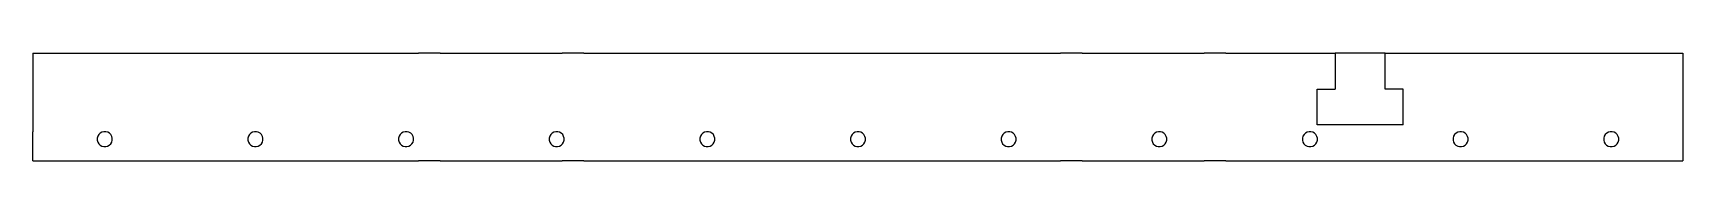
# Model space of a CAD drawing. Header units: inches. Extents: x 0 to 460, y 0 to 30.
import ezdxf

# ---------------------------------------------------------------- set-up
doc = ezdxf.new("R2010")
doc.units = ezdxf.units.IN
doc.header["$MEASUREMENT"] = 0

msp = doc.modelspace()

# ---------------------------------------------------------------- linework, layer by layer
for p, q in [((0, 30), (107.5, 30)), ((0, 30), (0, 8.08)), ((113.5, 30), (107.5, 30)), ((113.5, 30), (147.5, 30)), ((153.52, 30), (147.5, 30)), ((153.52, 30), (286.5, 30)), ((292.5, 30), (286.5, 30)), ((292.5, 30), (326.5, 30)), ((332.51, 30), (326.5, 30)), ((332.51, 30), (363, 30)), ((377, 30), (363, 30)), ((363, 30), (363, 20)), ((377, 20), (377, 30)), ((377, 30), (460, 30)), ((460, 30), (460, 0)), ((358, 20), (363, 20)), ((358, 10), (358, 20)), ((382, 20), (377, 20)), ((382, 10), (382, 20)), ((382, 10), (358, 10)), ((0, 3.92), (0, 8.08)), ((18.06, 6.82), (17.92, 6.29)), ((17.92, 6.29), (17.92, 5.74)), ((17.92, 5.74), (18.06, 5.21)), ((18.34, 7.29), (18.06, 6.82)), ((18.06, 5.21), (18.33, 4.73)), ((18.33, 4.73), (18.71, 4.34)), ((18.73, 7.67), (18.34, 7.29)), ((19.21, 7.94), (18.73, 7.67)), ((19.74, 8.08), (19.21, 7.94)), ((20.29, 8.08), (19.74, 8.08)), ((20.82, 7.94), (20.29, 8.08)), ((21.29, 7.66), (20.82, 7.94)), ((21.27, 4.33), (21.66, 4.71)), ((21.67, 7.27), (21.29, 7.66)), ((21.66, 4.71), (21.94, 5.18)), ((21.94, 6.79), (21.67, 7.27)), ((22.08, 6.26), (21.94, 6.79)), ((21.94, 5.18), (22.08, 5.71)), ((22.08, 5.71), (22.08, 6.26)), ((60.06, 6.82), (59.92, 6.29)), ((59.92, 6.29), (59.92, 5.74)), ((59.92, 5.74), (60.06, 5.21)), ((60.34, 7.29), (60.06, 6.82)), ((60.06, 5.21), (60.33, 4.73)), ((60.33, 4.73), (60.71, 4.34)), ((60.73, 7.67), (60.34, 7.29)), ((61.21, 7.94), (60.73, 7.67)), ((61.74, 8.08), (61.21, 7.94)), ((62.29, 8.08), (61.74, 8.08)), ((62.82, 7.94), (62.29, 8.08)), ((63.29, 7.66), (62.82, 7.94)), ((63.27, 4.33), (63.66, 4.71)), ((63.67, 7.27), (63.29, 7.66)), ((63.66, 4.71), (63.94, 5.18)), ((63.94, 6.79), (63.67, 7.27)), ((64.08, 6.26), (63.94, 6.79)), ((63.94, 5.18), (64.08, 5.71)), ((64.08, 5.71), (64.08, 6.26)), ((102.06, 6.82), (101.92, 6.29)), ((101.92, 6.29), (101.92, 5.74)), ((101.92, 5.74), (102.06, 5.21)), ((102.34, 7.29), (102.06, 6.82)), ((102.06, 5.21), (102.33, 4.73)), ((102.33, 4.73), (102.71, 4.34)), ((102.73, 7.67), (102.34, 7.29)), ((103.21, 7.94), (102.73, 7.67)), ((103.74, 8.08), (103.21, 7.94)), ((104.29, 8.08), (103.74, 8.08)), ((104.82, 7.94), (104.29, 8.08)), ((105.29, 7.66), (104.82, 7.94)), ((105.27, 4.33), (105.66, 4.71)), ((105.67, 7.27), (105.29, 7.66)), ((105.66, 4.71), (105.94, 5.18)), ((105.94, 6.79), (105.67, 7.27)), ((106.08, 6.26), (105.94, 6.79)), ((105.94, 5.18), (106.08, 5.71)), ((106.08, 5.71), (106.08, 6.26)), ((144.06, 6.82), (143.92, 6.29)), ((143.92, 6.29), (143.92, 5.74)), ((143.92, 5.74), (144.06, 5.21)), ((144.34, 7.29), (144.06, 6.82)), ((144.06, 5.21), (144.33, 4.73)), ((144.33, 4.73), (144.71, 4.34)), ((144.73, 7.67), (144.34, 7.29)), ((145.21, 7.94), (144.73, 7.67)), ((145.74, 8.08), (145.21, 7.94)), ((146.29, 8.08), (145.74, 8.08)), ((146.82, 7.94), (146.29, 8.08)), ((147.29, 7.66), (146.82, 7.94)), ((147.27, 4.33), (147.66, 4.71)), ((147.67, 7.27), (147.29, 7.66)), ((147.66, 4.71), (147.94, 5.18)), ((147.94, 6.79), (147.67, 7.27)), ((148.08, 6.26), (147.94, 6.79)), ((147.94, 5.18), (148.08, 5.71)), ((148.08, 5.71), (148.08, 6.26)), ((186.06, 6.82), (185.92, 6.29)), ((185.92, 6.29), (185.92, 5.74)), ((185.92, 5.74), (186.06, 5.21)), ((186.34, 7.29), (186.06, 6.82)), ((186.06, 5.21), (186.33, 4.73)), ((186.33, 4.73), (186.71, 4.34)), ((186.73, 7.67), (186.34, 7.29)), ((187.21, 7.94), (186.73, 7.67)), ((187.74, 8.08), (187.21, 7.94)), ((188.29, 8.08), (187.74, 8.08)), ((188.82, 7.94), (188.29, 8.08)), ((189.29, 7.66), (188.82, 7.94)), ((189.27, 4.33), (189.66, 4.71)), ((189.67, 7.27), (189.29, 7.66)), ((189.66, 4.71), (189.94, 5.18)), ((189.94, 6.79), (189.67, 7.27)), ((190.08, 6.26), (189.94, 6.79)), ((189.94, 5.18), (190.08, 5.71)), ((190.08, 5.71), (190.08, 6.26)), ((228.06, 6.82), (227.92, 6.29)), ((227.92, 6.29), (227.92, 5.74)), ((227.92, 5.74), (228.06, 5.21)), ((228.34, 7.29), (228.06, 6.82)), ((228.06, 5.21), (228.33, 4.73)), ((228.33, 4.73), (228.71, 4.34)), ((228.73, 7.67), (228.34, 7.29)), ((229.21, 7.94), (228.73, 7.67)), ((229.74, 8.08), (229.21, 7.94)), ((230.29, 8.08), (229.74, 8.08)), ((230.82, 7.94), (230.29, 8.08)), ((231.29, 7.66), (230.82, 7.94)), ((231.27, 4.33), (231.66, 4.71)), ((231.67, 7.27), (231.29, 7.66)), ((231.66, 4.71), (231.94, 5.18)), ((231.94, 6.79), (231.67, 7.27)), ((232.08, 6.26), (231.94, 6.79)), ((231.94, 5.18), (232.08, 5.71)), ((232.08, 5.71), (232.08, 6.26)), ((270.06, 6.82), (269.92, 6.29)), ((269.92, 6.29), (269.92, 5.74)), ((269.92, 5.74), (270.06, 5.21)), ((270.34, 7.29), (270.06, 6.82)), ((270.06, 5.21), (270.33, 4.73)), ((270.33, 4.73), (270.71, 4.34)), ((270.73, 7.67), (270.34, 7.29)), ((271.21, 7.94), (270.73, 7.67)), ((271.74, 8.08), (271.21, 7.94)), ((272.29, 8.08), (271.74, 8.08)), ((272.82, 7.94), (272.29, 8.08)), ((273.29, 7.66), (272.82, 7.94)), ((273.27, 4.33), (273.66, 4.71)), ((273.67, 7.27), (273.29, 7.66)), ((273.66, 4.71), (273.94, 5.18)), ((273.94, 6.79), (273.67, 7.27)), ((274.08, 6.26), (273.94, 6.79)), ((273.94, 5.18), (274.08, 5.71)), ((274.08, 5.71), (274.08, 6.26)), ((312.06, 6.82), (311.92, 6.29)), ((311.92, 6.29), (311.92, 5.74)), ((311.92, 5.74), (312.06, 5.21)), ((312.34, 7.29), (312.06, 6.82)), ((312.06, 5.21), (312.33, 4.73)), ((312.33, 4.73), (312.71, 4.34)), ((312.73, 7.67), (312.34, 7.29)), ((313.21, 7.94), (312.73, 7.67)), ((313.74, 8.08), (313.21, 7.94)), ((314.29, 8.08), (313.74, 8.08)), ((314.82, 7.94), (314.29, 8.08)), ((315.29, 7.66), (314.82, 7.94)), ((315.27, 4.33), (315.66, 4.71)), ((315.67, 7.27), (315.29, 7.66)), ((315.66, 4.71), (315.94, 5.18)), ((315.94, 6.79), (315.67, 7.27)), ((316.08, 6.26), (315.94, 6.79)), ((315.94, 5.18), (316.08, 5.71)), ((316.08, 5.71), (316.08, 6.26)), ((354.06, 6.82), (353.92, 6.29)), ((353.92, 6.29), (353.92, 5.74)), ((353.92, 5.74), (354.06, 5.21)), ((354.34, 7.29), (354.06, 6.82)), ((354.06, 5.21), (354.33, 4.73)), ((354.33, 4.73), (354.71, 4.34)), ((354.73, 7.67), (354.34, 7.29)), ((355.21, 7.94), (354.73, 7.67)), ((355.74, 8.08), (355.21, 7.94)), ((356.29, 8.08), (355.74, 8.08)), ((356.82, 7.94), (356.29, 8.08)), ((357.29, 7.66), (356.82, 7.94)), ((357.27, 4.33), (357.66, 4.71)), ((357.67, 7.27), (357.29, 7.66)), ((357.66, 4.71), (357.94, 5.18)), ((357.94, 6.79), (357.67, 7.27)), ((358.08, 6.26), (357.94, 6.79)), ((357.94, 5.18), (358.08, 5.71)), ((358.08, 5.71), (358.08, 6.26)), ((396.06, 6.82), (395.92, 6.29)), ((395.92, 6.29), (395.92, 5.74)), ((395.92, 5.74), (396.06, 5.21)), ((396.34, 7.29), (396.06, 6.82)), ((396.06, 5.21), (396.33, 4.73)), ((396.33, 4.73), (396.71, 4.34)), ((396.73, 7.67), (396.34, 7.29)), ((397.21, 7.94), (396.73, 7.67)), ((397.74, 8.08), (397.21, 7.94)), ((398.29, 8.08), (397.74, 8.08)), ((398.82, 7.94), (398.29, 8.08)), ((399.29, 7.66), (398.82, 7.94)), ((399.27, 4.33), (399.66, 4.71)), ((399.67, 7.27), (399.29, 7.66)), ((399.66, 4.71), (399.94, 5.18)), ((399.94, 6.79), (399.67, 7.27)), ((400.08, 6.26), (399.94, 6.79)), ((399.94, 5.18), (400.08, 5.71)), ((400.08, 5.71), (400.08, 6.26)), ((438.06, 6.82), (437.92, 6.29)), ((437.92, 6.29), (437.92, 5.74)), ((437.92, 5.74), (438.06, 5.21)), ((438.34, 7.29), (438.06, 6.82)), ((438.06, 5.21), (438.33, 4.73)), ((438.33, 4.73), (438.71, 4.34)), ((438.73, 7.67), (438.34, 7.29)), ((439.21, 7.94), (438.73, 7.67)), ((439.74, 8.08), (439.21, 7.94)), ((440.29, 8.08), (439.74, 8.08)), ((440.82, 7.94), (440.29, 8.08)), ((441.29, 7.66), (440.82, 7.94)), ((441.27, 4.33), (441.66, 4.71)), ((441.67, 7.27), (441.29, 7.66)), ((441.66, 4.71), (441.94, 5.18)), ((441.94, 6.79), (441.67, 7.27)), ((442.08, 6.26), (441.94, 6.79)), ((441.94, 5.18), (442.08, 5.71)), ((442.08, 5.71), (442.08, 6.26)), ((0, 0), (0, 3.92)), ((0, 0), (107.5, 0)), ((18.71, 4.34), (19.18, 4.06)), ((19.18, 4.06), (19.71, 3.92)), ((19.71, 3.92), (20.26, 3.92)), ((20.26, 3.92), (20.79, 4.06)), ((20.79, 4.06), (21.27, 4.33)), ((60.71, 4.34), (61.18, 4.06)), ((61.18, 4.06), (61.71, 3.92)), ((61.71, 3.92), (62.26, 3.92)), ((62.26, 3.92), (62.79, 4.06)), ((62.79, 4.06), (63.27, 4.33)), ((102.71, 4.34), (103.18, 4.06)), ((103.18, 4.06), (103.71, 3.92)), ((103.71, 3.92), (104.26, 3.92)), ((104.26, 3.92), (104.79, 4.06)), ((104.79, 4.06), (105.27, 4.33)), ((113.5, 0), (107.5, 0)), ((113.5, 0), (147.5, 0)), ((144.71, 4.34), (145.18, 4.06)), ((145.18, 4.06), (145.71, 3.92)), ((145.71, 3.92), (146.26, 3.92)), ((146.26, 3.92), (146.79, 4.06)), ((146.79, 4.06), (147.27, 4.33)), ((153.52, 0), (147.5, 0)), ((153.52, 0), (286.5, 0)), ((186.71, 4.34), (187.18, 4.06)), ((187.18, 4.06), (187.71, 3.92)), ((187.71, 3.92), (188.26, 3.92)), ((188.26, 3.92), (188.79, 4.06)), ((188.79, 4.06), (189.27, 4.33)), ((228.71, 4.34), (229.18, 4.06)), ((229.18, 4.06), (229.71, 3.92)), ((229.71, 3.92), (230.26, 3.92)), ((230.26, 3.92), (230.79, 4.06)), ((230.79, 4.06), (231.27, 4.33)), ((270.71, 4.34), (271.18, 4.06)), ((271.18, 4.06), (271.71, 3.92)), ((271.71, 3.92), (272.26, 3.92)), ((272.26, 3.92), (272.79, 4.06)), ((272.79, 4.06), (273.27, 4.33)), ((292.5, 0), (286.5, 0)), ((292.5, 0), (326.5, 0)), ((312.71, 4.34), (313.18, 4.06)), ((313.18, 4.06), (313.71, 3.92)), ((313.71, 3.92), (314.26, 3.92)), ((314.26, 3.92), (314.79, 4.06)), ((314.79, 4.06), (315.27, 4.33)), ((332.51, 0), (326.5, 0)), ((332.51, 0), (460, 0)), ((354.71, 4.34), (355.18, 4.06)), ((355.18, 4.06), (355.71, 3.92)), ((355.71, 3.92), (356.26, 3.92)), ((356.26, 3.92), (356.79, 4.06)), ((356.79, 4.06), (357.27, 4.33)), ((396.71, 4.34), (397.18, 4.06)), ((397.18, 4.06), (397.71, 3.92)), ((397.71, 3.92), (398.26, 3.92)), ((398.26, 3.92), (398.79, 4.06)), ((398.79, 4.06), (399.27, 4.33)), ((438.71, 4.34), (439.18, 4.06)), ((439.18, 4.06), (439.71, 3.92)), ((439.71, 3.92), (440.26, 3.92)), ((440.26, 3.92), (440.79, 4.06)), ((440.79, 4.06), (441.27, 4.33))]:
    msp.add_line(p, q)

doc.saveas('drawing.dxf')
